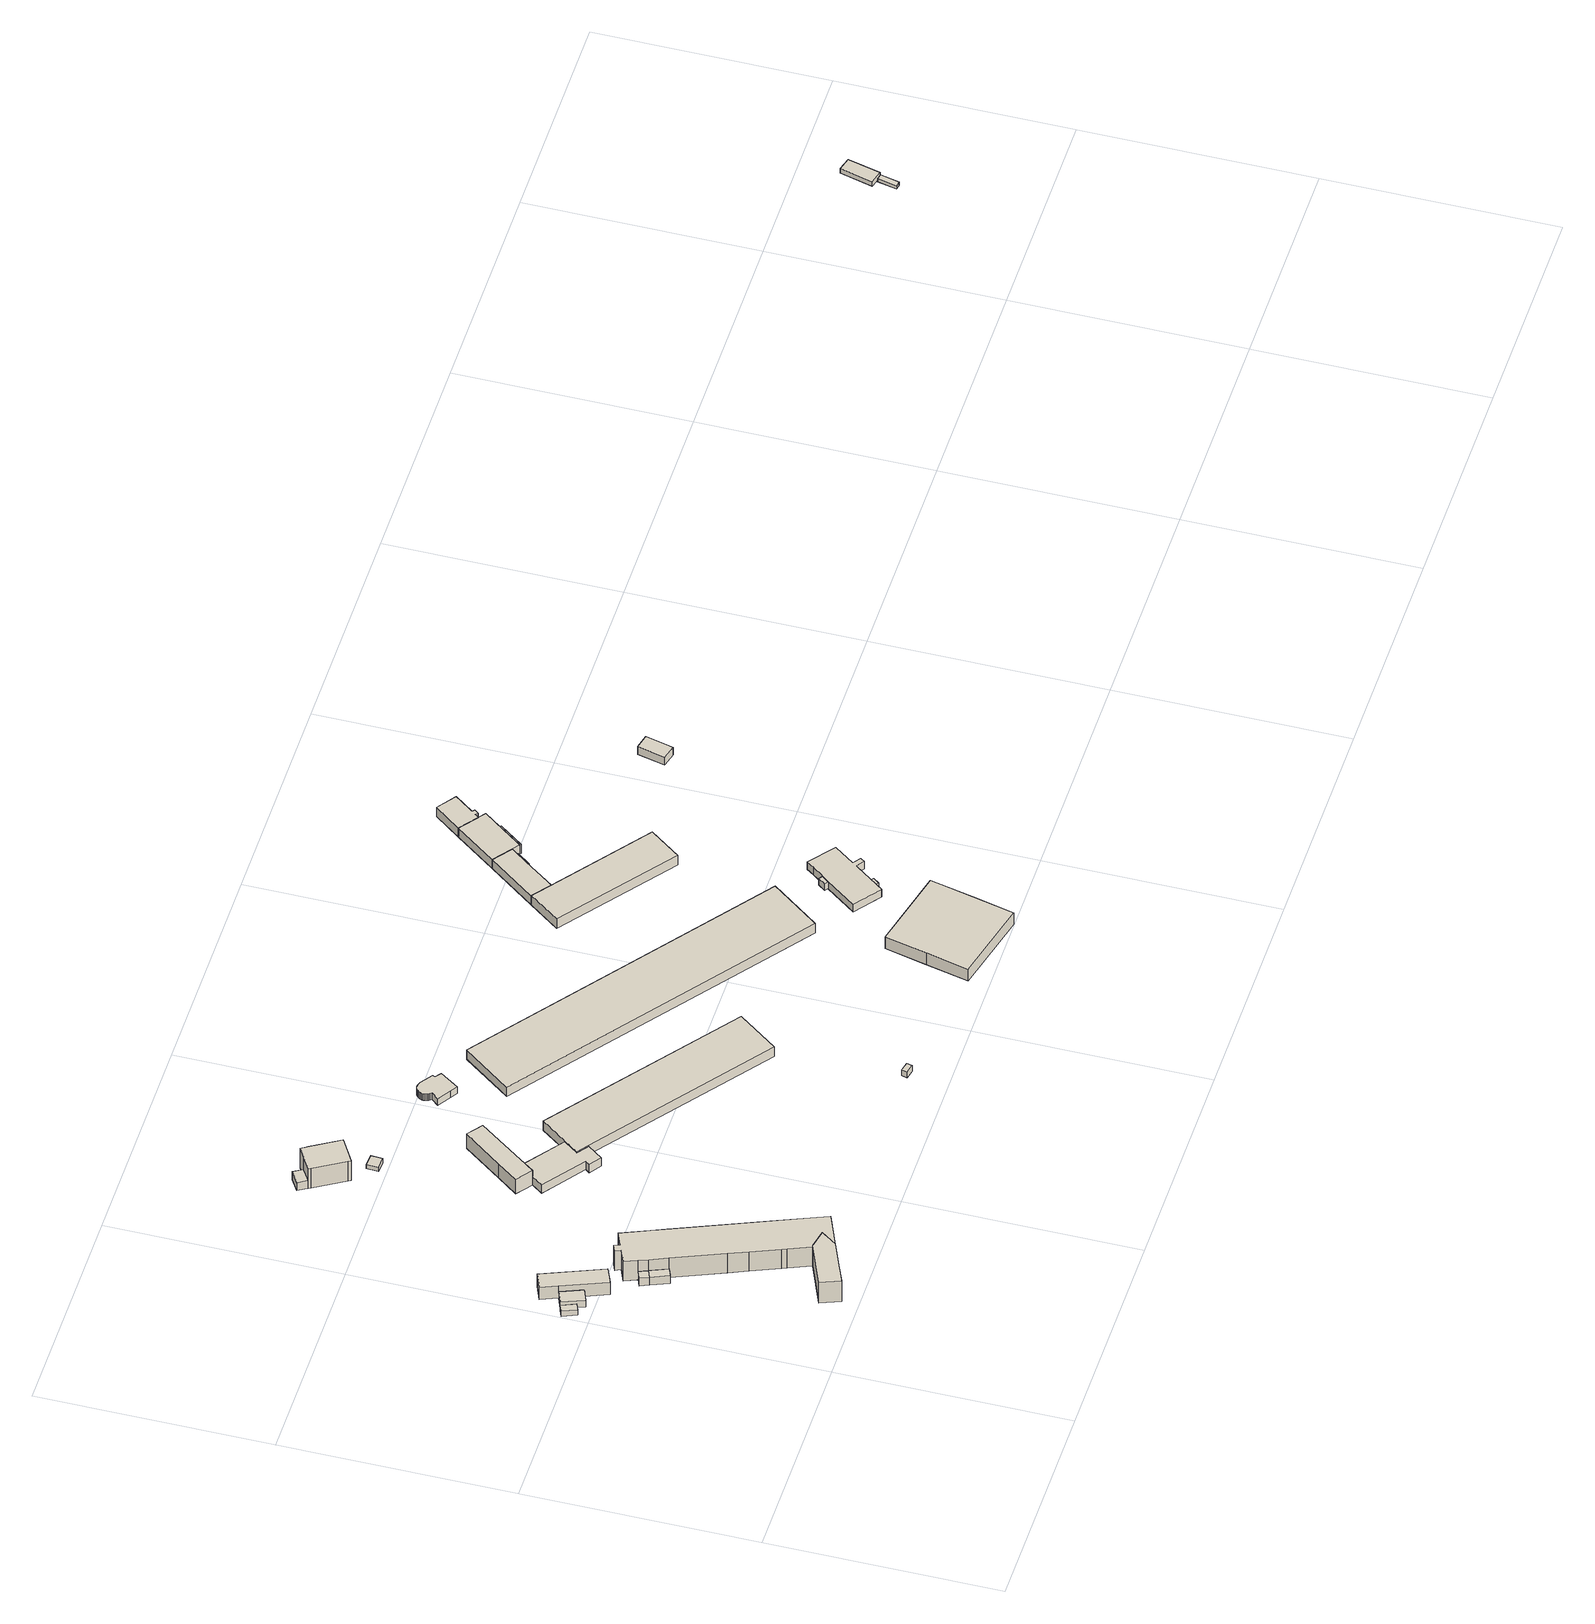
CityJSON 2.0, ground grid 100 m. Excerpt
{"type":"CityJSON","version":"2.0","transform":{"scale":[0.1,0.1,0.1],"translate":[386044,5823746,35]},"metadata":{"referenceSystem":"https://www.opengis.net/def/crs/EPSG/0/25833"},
"CityObjects":{
"building1":{"type":"Building","attributes":{"Gemeindeschluessel":"11000001","BezugspunktDach":"2200","function":"31001_2523","measuredHeight":2.83,"storeysAboveGround":1},"address":[{"country":"Germany","locality":"Berlin","thoroughfareNumber":"41 (59)","thoroughfareName":"Kurt-Schumacher-Damm"}],"geometry":[{"type":"Solid","lod":"1","boundaries":[[[[0,1,2,3]],[[4,5,6,7]],[[4,7,3,2]],[[5,4,2,1]],[[6,5,1,0]],[[7,6,0,3]]]]}]},
"building2":{"type":"Building","attributes":{"Gemeindeschluessel":"11000001","function":"31001_3073"},"address":[{"country":"Germany","locality":"Berlin","thoroughfareNumber":"41 (58)","thoroughfareName":"Kurt-Schumacher-Damm"}],"children":["building2-1","building2-2"]},
"building2-1":{"type":"BuildingPart","attributes":{"BezugspunktDach":"2200","measuredHeight":8.56,"storeysAboveGround":1},"parents":["building2"],"geometry":[{"type":"MultiSurface","lod":"1","boundaries":[[[8,9,10,11,12]],[[13,14,15,16,17]],[[13,17,12,11]],[[14,13,11,10]],[[15,14,10,9]],[[18,19,20,21,22,15,9,8]],[[17,16,8,12]],[[16,23,19,18]],[[23,22,21,20,19]]]}]},
"building2-2":{"type":"BuildingPart","attributes":{"BezugspunktDach":"2200","measuredHeight":3.59,"storeysAboveGround":1},"parents":["building2"],"geometry":[{"type":"Solid","lod":"1","boundaries":[[[[24,20,19,18,25]],[[16,23,21,26,27]],[[16,27,25,18]],[[26,21,20,24]],[[27,26,24,25]],[[23,16,18,19]],[[21,23,19,20]]]]}]},
"building3":{"type":"Building","attributes":{"Gemeindeschluessel":"11000001","BezugspunktDach":"2200","function":"51009_1610","measuredHeight":4.26,"storeysAboveGround":0},"address":[{"country":"Germany","locality":"Berlin"}],"geometry":[{"type":"Solid","lod":"1","boundaries":[[[[28,29,30,31]],[[32,33,34,35]],[[32,35,31,30]],[[33,32,30,29]],[[34,33,29,28]],[[35,34,28,31]]]]}]},
"building4":{"type":"Building","attributes":{"Gemeindeschluessel":"11000001","function":"31001_3073"},"address":[{"country":"Germany","locality":"Berlin","thoroughfareNumber":"41 (57)","thoroughfareName":"Kurt-Schumacher-Damm"}],"children":["building4-1","building4-2","building4-3","building4-4","building4-5"]},
"building4-1":{"type":"BuildingPart","attributes":{"BezugspunktDach":"2200","measuredHeight":15.39,"storeysAboveGround":3},"parents":["building4"],"geometry":[{"type":"MultiSurface","lod":"1","boundaries":[[[36,37,38,39,40,41,42,43,44,45,46,47,48,49,50,51,52,53,54]],[[55,56,57,58,59,60,61,62,63,64,65,66,67,68,69,70,71,72,73]],[[55,73,54,53]],[[56,55,53,52]],[[57,56,52,51]],[[58,57,51,50]],[[59,58,50,49]],[[60,59,49,48]],[[74,75,60,48,47]],[[62,61,47,46]],[[63,62,76,77,78,46,45]],[[64,63,45,44]],[[65,64,44,43]],[[66,65,43,42]],[[67,66,42,41]],[[68,67,41,40]],[[69,68,40,39]],[[70,69,39,38]],[[71,70,38,37]],[[72,71,37,36],[32,79,80,30]],[[73,72,36,54]],[[61,60,75,74]],[[78,77,76,62]],[[80,79,32,30]]]}]},
"building4-2":{"type":"BuildingPart","attributes":{"BezugspunktDach":"2200","measuredHeight":14.24,"storeysAboveGround":3},"parents":["building4"],"geometry":[{"type":"Solid","lod":"1","boundaries":[[[[81,82,83,84,85,86]],[[65,87,64,88,89,90]],[[65,90,86,85]],[[87,65,85,84]],[[64,87,84,83]],[[88,64,83,82]],[[89,88,82,81]],[[90,89,81,86]]]]}]},
"building4-3":{"type":"BuildingPart","attributes":{"BezugspunktDach":"2200","measuredHeight":8.63,"storeysAboveGround":3},"parents":["building4"],"geometry":[{"type":"Solid","lod":"1","boundaries":[[[[77,91,92,78]],[[93,94,76,62]],[[93,62,78,92]],[[94,93,92,91]],[[76,94,91,77]],[[76,77,78,62]]]]}]},
"building4-4":{"type":"BuildingPart","attributes":{"BezugspunktDach":"2200","measuredHeight":8.63,"storeysAboveGround":3},"parents":["building4"],"geometry":[{"type":"Solid","lod":"1","boundaries":[[[[74,95,96,75]],[[97,98,61,60]],[[97,60,75,96]],[[98,97,96,95]],[[61,98,95,74]],[[61,74,75,60]]]]}]},
"building4-5":{"type":"BuildingPart","attributes":{"BezugspunktDach":"2200","measuredHeight":4.22,"storeysAboveGround":3},"parents":["building4"],"geometry":[{"type":"Solid","lod":"1","boundaries":[[[[31,30,80,99]],[[79,32,35,100]],[[79,100,99,80]],[[35,32,30,31]],[[100,35,31,99]],[[32,79,80,30]]]]}]},
"building5":{"type":"Building","attributes":{"Gemeindeschluessel":"11000001","function":"31001_3073"},"address":[{"country":"Germany","locality":"Berlin","thoroughfareNumber":"41 (36)","thoroughfareName":"Kurt-Schumacher-Damm"}],"children":["building5-1","building5-2"]},
"building5-1":{"type":"BuildingPart","attributes":{"BezugspunktDach":"2200","measuredHeight":11.98,"storeysAboveGround":2},"parents":["building5"],"geometry":[{"type":"MultiSurface","lod":"1","boundaries":[[[101,102,103,104,105,106,107,108,109,110,111,112]],[[113,114,115,116,117,118,119,120,121,122,123,124]],[[125,126,127,124,112,111]],[[114,128,125,113,111,110]],[[115,114,110,109]],[[116,115,109,108]],[[117,116,108,107]],[[118,117,107,106]],[[119,118,106,105]],[[120,119,105,104]],[[121,120,104,103]],[[122,121,103,102]],[[123,122,102,101]],[[124,123,101,112]],[[113,127,126,125]],[[113,125,128,114]]]}]},
"building5-2":{"type":"BuildingPart","attributes":{"BezugspunktDach":"2200","measuredHeight":4.24,"storeysAboveGround":2},"parents":["building5"],"geometry":[{"type":"MultiSurface","lod":"1","boundaries":[[[126,128,129,130]],[[131,132,133,134]],[[131,134,130,129]],[[132,131,129,128]],[[133,132,135,114,113,127]],[[134,133,126,130]],[[127,113,125,126]],[[128,125,136,113,114,135]]]}]},
"building6":{"type":"Building","attributes":{"Gemeindeschluessel":"11000001","BezugspunktDach":"2200","function":"31001_3073","measuredHeight":4.6,"storeysAboveGround":1},"address":[{"country":"Germany","locality":"Berlin","thoroughfareNumber":"41 (40)","thoroughfareName":"Kurt-Schumacher-Damm"}],"geometry":[{"type":"Solid","lod":"1","boundaries":[[[[137,138,139,140,141,142,143,144,145]],[[146,147,148,149,150,151,152,153,154]],[[146,154,145,144]],[[147,146,144,143]],[[148,147,143,142]],[[149,148,142,141]],[[150,149,141,140]],[[151,150,140,139]],[[152,151,139,138]],[[153,152,138,137]],[[154,153,137,145]]]]}]},
"building7":{"type":"Building","attributes":{"Gemeindeschluessel":"11000001","BezugspunktDach":"2200","function":"31001_3073","measuredHeight":8,"storeysAboveGround":2},"address":[{"country":"Germany","locality":"Berlin","thoroughfareNumber":"41 (39)","thoroughfareName":"Kurt-Schumacher-Damm"}],"geometry":[{"type":"Solid","lod":"1","boundaries":[[[[155,156,157,158,159,160]],[[161,162,163,147,146,164]],[[161,164,160,159]],[[162,161,159,158]],[[163,162,158,157]],[[147,163,157,156]],[[146,147,156,155]],[[164,146,155,160]]]]}]},
"building8":{"type":"Building","attributes":{"Gemeindeschluessel":"11000001","BezugspunktDach":"2200","function":"31001_2143","measuredHeight":2.39,"storeysAboveGround":1},"address":[{"country":"Germany","locality":"Berlin","thoroughfareNumber":"41 (37)","thoroughfareName":"Kurt-Schumacher-Damm"}],"geometry":[{"type":"Solid","lod":"1","boundaries":[[[[165,166,167,168]],[[169,170,171,172]],[[169,172,168,167]],[[170,169,167,166]],[[171,170,166,165]],[[172,171,165,168]]]]}]},
"building9":{"type":"Building","attributes":{"Gemeindeschluessel":"11000001","BezugspunktDach":"2200","function":"31001_3073","measuredHeight":5.13,"storeysAboveGround":1},"address":[{"country":"Germany","locality":"Berlin","thoroughfareNumber":"41 (41)","thoroughfareName":"Kurt-Schumacher-Damm"}],"geometry":[{"type":"Solid","lod":"1","boundaries":[[[[173,174,175,176,177,178]],[[148,179,180,181,150,149]],[[148,149,178,177]],[[179,148,177,176]],[[180,179,176,175]],[[181,180,175,174]],[[150,181,174,173]],[[149,150,173,178]]]]}]},
"building10":{"type":"Building","attributes":{"Gemeindeschluessel":"11000001","BezugspunktDach":"2200","function":"31001_3073","measuredHeight":3.52,"storeysAboveGround":1},"address":[{"country":"Germany","locality":"Berlin","thoroughfareNumber":"41 (38)","thoroughfareName":"Kurt-Schumacher-Damm"}],"geometry":[{"type":"Solid","lod":"1","boundaries":[[[[182,183,184,185,186,187,188,189,190,191,192,193,194,195,196,197,198,199,200,201,202,203,204]],[[205,206,207,208,209,210,211,212,213,214,215,216,217,218,219,220,221,222,223,224,225,226,227]],[[205,227,204,203]],[[206,205,203,202]],[[207,206,202,201]],[[208,207,201,200]],[[209,208,200,199]],[[210,209,199,198]],[[211,210,198,197]],[[212,211,197,196]],[[213,212,196,195]],[[214,213,195,194]],[[215,214,194,193]],[[216,215,193,192]],[[217,216,192,191]],[[218,217,191,190]],[[219,218,190,189]],[[220,219,189,188]],[[221,220,188,187]],[[222,221,187,186]],[[223,222,186,185]],[[224,223,185,184]],[[225,224,184,183]],[[226,225,183,182]],[[227,226,182,204]]]]}]},
"building11":{"type":"Building","attributes":{"Gemeindeschluessel":"11000001","BezugspunktDach":"2200","function":"51009_1610","measuredHeight":3.61,"storeysAboveGround":0},"address":[{"country":"Germany","locality":"Berlin"}],"geometry":[{"type":"Solid","lod":"1","boundaries":[[[[228,229,230,231]],[[232,233,234,235]],[[232,235,231,230]],[[233,232,230,229]],[[234,233,229,228]],[[235,234,228,231]]]]}]},
"building12":{"type":"Building","attributes":{"Gemeindeschluessel":"11000001","BezugspunktDach":"2200","function":"31001_3073","measuredHeight":5.16,"storeysAboveGround":1},"address":[{"country":"Germany","locality":"Berlin","thoroughfareNumber":"41 (42)","thoroughfareName":"Kurt-Schumacher-Damm"}],"geometry":[{"type":"Solid","lod":"1","boundaries":[[[[236,237,238,239]],[[240,241,242,243]],[[240,243,239,238]],[[241,240,238,237]],[[242,241,237,236]],[[243,242,236,239]]]]}]},
"building13":{"type":"Building","attributes":{"Gemeindeschluessel":"11000001","BezugspunktDach":"2200","function":"31001_3073","measuredHeight":8.77,"storeysAboveGround":1},"address":[{"country":"Germany","locality":"Berlin","thoroughfareNumber":"41 (44)","thoroughfareName":"Kurt-Schumacher-Damm"}],"geometry":[{"type":"Solid","lod":"1","boundaries":[[[[244,245,246,247,248,249]],[[250,251,252,253,254,255]],[[250,255,249,248]],[[251,250,248,247]],[[252,251,247,246]],[[253,252,246,245]],[[254,253,245,244]],[[255,254,244,249]]]]}]},
"building14":{"type":"Building","attributes":{"Gemeindeschluessel":"11000001","BezugspunktDach":"2200","function":"51009_1610","measuredHeight":3.5,"storeysAboveGround":0},"address":[{"country":"Germany","locality":"Berlin"}],"geometry":[{"type":"Solid","lod":"1","boundaries":[[[[256,257,258,259]],[[260,261,262,263]],[[260,263,259,258]],[[261,260,258,257]],[[262,261,257,256]],[[263,262,256,259]]]]}]},
"building15":{"type":"Building","attributes":{"Gemeindeschluessel":"11000001","BezugspunktDach":"2200","function":"51009_1610","measuredHeight":3.53,"storeysAboveGround":0},"address":[{"country":"Germany","locality":"Berlin"}],"geometry":[{"type":"Solid","lod":"1","boundaries":[[[[264,265,266,267]],[[268,269,270,271]],[[268,271,267,266]],[[269,268,266,265]],[[270,269,265,264]],[[271,270,264,267]]]]}]},
"building16":{"type":"Building","attributes":{"Gemeindeschluessel":"11000001","BezugspunktDach":"2200","function":"31001_3073","measuredHeight":4.25,"storeysAboveGround":1},"address":[{"country":"Germany","locality":"Berlin","thoroughfareNumber":"41 (43)","thoroughfareName":"Kurt-Schumacher-Damm"}],"geometry":[{"type":"Solid","lod":"1","boundaries":[[[[272,273,274,275,276,277,278,279,280,281,282,283,284]],[[285,286,287,288,289,290,291,292,293,294,295,296,297]],[[285,297,284,283]],[[286,285,283,282]],[[287,286,282,281]],[[288,287,281,280]],[[289,288,280,279]],[[290,289,279,278]],[[291,290,278,277]],[[292,291,277,276]],[[293,292,276,275]],[[294,293,275,274]],[[295,294,274,273]],[[296,295,273,272]],[[297,296,272,284]]]]}]},
"building17":{"type":"Building","attributes":{"Gemeindeschluessel":"11000001","function":"31001_3073"},"address":[{"country":"Germany","locality":"Berlin","thoroughfareNumber":"41 (31)","thoroughfareName":"Kurt-Schumacher-Damm"}],"children":["building17-1","building17-2","building17-3","building17-4","building17-5","building17-6"]},
"building17-1":{"type":"BuildingPart","attributes":{"BezugspunktDach":"2200","measuredHeight":5.17,"storeysAboveGround":1},"parents":["building17"],"geometry":[{"type":"MultiSurface","lod":"1","boundaries":[[[298,299,300,301,302]],[[303,304,305,306,307]],[[303,307,302,301]],[[308,309,303,301,300]],[[305,304,300,299]],[[306,305,299,298]],[[307,306,298,302]],[[310,304,303,309,308]]]}]},
"building17-2":{"type":"BuildingPart","attributes":{"BezugspunktDach":"2200","measuredHeight":5.16,"storeysAboveGround":1},"parents":["building17"],"geometry":[{"type":"MultiSurface","lod":"1","boundaries":[[[311,312,313,314,315,316,317,318]],[[319,320,321,322,323,324,325,326]],[[319,326,318,317]],[[320,319,317,316]],[[321,320,316,315]],[[322,321,315,314]],[[323,322,314,313]],[[324,323,313,312]],[[325,324,312,311]],[[326,327,328,311,318]],[[325,328,327,326]]]}]},
"building17-3":{"type":"BuildingPart","attributes":{"BezugspunktDach":"2200","measuredHeight":5.08,"storeysAboveGround":1},"parents":["building17"],"geometry":[{"type":"MultiSurface","lod":"1","boundaries":[[[329,330,331,332,328,327,333]],[[326,325,334,335,336,337,338]],[[326,338,333,327]],[[334,325,328,332]],[[335,334,332,331]],[[339,340,335,331,330]],[[337,336,330,329]],[[327,328,325,326]],[[336,335,340,339]],[[329,333,338,337]]]}]},
"building17-4":{"type":"BuildingPart","attributes":{"BezugspunktDach":"2200","measuredHeight":4.76,"storeysAboveGround":1},"parents":["building17"],"geometry":[{"type":"Solid","lod":"1","boundaries":[[[[341,342,340,339]],[[335,343,344,336]],[[343,335,340,342]],[[344,343,342,341]],[[336,344,341,339]],[[335,336,339,340]]]]}]},
"building17-5":{"type":"BuildingPart","attributes":{"BezugspunktDach":"2200","measuredHeight":5.11,"storeysAboveGround":1},"parents":["building17"],"geometry":[{"type":"MultiSurface","lod":"1","boundaries":[[[308,345,346,329,333,309]],[[338,337,347,348,304,303]],[[338,303,309,333]],[[333,338,333,329]],[[347,337,329,346]],[[348,349,350,347,346,345]],[[304,348,345,308]],[[351,337,338,333,329]],[[347,350,349,348]],[[304,308,309,303]]]}]},
"building17-6":{"type":"BuildingPart","attributes":{"BezugspunktDach":"2200","measuredHeight":3.38,"storeysAboveGround":1},"parents":["building17"],"geometry":[{"type":"Solid","lod":"1","boundaries":[[[[352,353,350,349]],[[347,354,355,348]],[[354,347,350,353]],[[355,354,353,352]],[[348,355,352,349]],[[347,348,349,350]]]]}]},
"building18":{"type":"Building","attributes":{"Gemeindeschluessel":"11000001","BezugspunktDach":"2200","function":"31001_3073","measuredHeight":4.28,"storeysAboveGround":1},"address":[{"country":"Germany","locality":"Berlin","thoroughfareNumber":"41 (30)","thoroughfareName":"Kurt-Schumacher-Damm"}],"geometry":[{"type":"Solid","lod":"1","boundaries":[[[[356,357,358,359]],[[360,361,362,363]],[[360,363,359,358]],[[361,360,358,357]],[[362,361,357,356]],[[363,362,356,359]]]]}]},
"building19":{"type":"Building","attributes":{"Gemeindeschluessel":"11000001","BezugspunktDach":"2200","function":"31001_2142","measuredHeight":1.89,"storeysAboveGround":1},"address":[{"country":"Germany","locality":"Berlin","thoroughfareNumber":"3 (6)","thoroughfareName":"Volkspark Rehberge"}],"geometry":[{"type":"Solid","lod":"1","boundaries":[[[[364,365,366,367]],[[368,369,370,371]],[[368,371,367,366]],[[369,368,366,365]],[[370,369,365,364]],[[371,370,364,367]]]]}]},
"building20":{"type":"Building","attributes":{"Gemeindeschluessel":"11000001","BezugspunktDach":"2200","function":"51009_1610","measuredHeight":2.53,"storeysAboveGround":0},"address":[{"country":"Germany","locality":"Berlin"}],"geometry":[{"type":"Solid","lod":"1","boundaries":[[[[372,373,374,375]],[[376,377,378,379]],[[376,379,375,374]],[[377,376,374,373]],[[378,377,373,372]],[[379,378,372,375]]]]}]}
},
"vertices":[
[32,1053,38],[63,1066,38],[38,1127,38],[8,1115,38],[38,1127,9],[63,1066,9],[32,1053,9],[8,1115,9],
[102,1152,77],[178,962,77],[249,992,77],[144,1253,77],[73,1224,77],[144,1253,11],[249,992,11],[178,962,11],[102,1152,11],[73,1224,11],[102,1152,47],[132,1076,47],[140,1058,47],[140,1058,11],[139,1059,11],[132,1076,11],
[84,1035,47],[46,1130,47],[84,1035,11],[46,1130,11],
[303,751,54],[338,765,54],[307,840,54],[272,826,54],[307,840,11],[338,765,11],[303,751,11],[272,826,11],
[292,879,114],[307,840,114],[338,765,114],[427,550,114],[460,471,114],[509,351,114],[517,332,114],[556,237,114],[590,154,114],[741,217,114],[659,415,114],[493,817,114],[468,878,114],[418,997,114],[357,971,114],[348,995,114],[318,983,114],[328,959,114],[269,935,114],[328,959,7],[318,983,7],[348,995,7],[357,971,7],[418,997,7],[468,878,7],[493,817,7],[659,415,7],[741,217,7],[590,154,7],[556,237,7],[517,332,7],[509,351,7],[460,471,7],[427,550,7],[338,765,7],[307,840,7],[292,879,7],[269,935,7],[493,817,93],[468,878,93],[699,319,7],[699,319,93],[659,415,93],[292,879,11],[292,879,54],
[396,73,121],[463,101,121],[590,154,121],[636,221,121],[556,237,121],[362,157,121],[636,221,7],[463,101,7],[396,73,7],[362,157,7],
[709,323,93],[670,419,93],[670,419,7],[709,323,7],
[510,824,93],[485,885,93],[485,885,7],[510,824,7],
[256,864,54],[256,864,11],
[427,2263,122],[505,2133,122],[512,2123,122],[617,2185,122],[610,2196,122],[542,2307,122],[530,2325,122],[528,2329,122],[523,2336,122],[479,2309,122],[475,2307,122],[421,2273,122],[475,2307,14],[479,2309,14],[523,2336,14],[528,2329,14],[530,2325,14],[542,2307,14],[610,2196,14],[617,2185,14],[512,2123,14],[505,2133,14],[427,2263,14],[421,2273,14],[475,2307,55],[423,2275,55],[423,2275,14],[479,2309,55],
[454,2349,55],[399,2315,55],[454,2349,12],[479,2309,12],[423,2275,12],[399,2315,12],[479,2309,33],[475,2307,37],
[826,1247,59],[813,1230,59],[862,1194,59],[911,1259,59],[862,1295,59],[909,1359,59],[732,1490,59],[684,1426,59],[650,1379,59],[684,1426,13],[732,1490,13],[909,1359,13],[862,1295,13],[911,1259,13],[862,1194,13],[813,1230,13],[826,1247,13],[650,1379,13],
[684,1426,93],[732,1490,93],[876,1685,93],[812,1734,93],[685,1565,93],[619,1477,93],[685,1565,13],[812,1734,13],[876,1685,13],[619,1477,13],
[641,2029,37],[644,2080,37],[593,2083,37],[590,2032,37],[593,2083,13],[644,2080,13],[641,2029,13],[590,2032,13],
[911,1259,64],[1646,707,64],[1776,881,64],[993,1471,64],[909,1359,64],[862,1295,64],[993,1471,13],[1776,881,13],[1646,707,13],
[1071,1873,49],[1099,1854,49],[1155,1936,49],[1129,1956,49],[1136,1965,49],[1084,2002,49],[1077,2005,49],[1070,2007,49],[1063,2008,49],[1056,2008,49],[1049,2006,49],[1043,2002,49],[1037,1998,49],[1032,1993,49],[1028,1986,49],[1026,1980,49],[1025,1973,49],[1025,1965,49],[1027,1958,49],[1029,1952,49],[1034,1946,49],[1039,1941,49],[1014,1910,49],[1039,1941,13],[1034,1946,13],[1029,1952,13],[1027,1958,13],[1025,1965,13],[1025,1973,13],[1026,1980,13],[1028,1986,13],[1032,1993,13],[1037,1998,13],[1043,2002,13],[1049,2006,13],[1056,2008,13],[1063,2008,13],[1070,2007,13],[1077,2005,13],[1084,2002,13],[1136,1965,13],[1129,1956,13],[1155,1936,13],[1099,1854,13],[1071,1873,13],[1014,1910,13],
[1706,158,53],[1712,182,53],[1672,192,53],[1666,167,53],[1672,192,21],[1712,182,21],[1706,158,21],[1666,167,21],
[2359,744,65],[2518,954,65],[1295,1871,65],[1136,1661,65],[1295,1871,13],[2518,954,13],[2359,744,13],[1136,1661,13],
[2616,1,82],[2659,184,82],[2702,368,82],[2347,452,82],[2304,269,82],[2261,86,82],[2304,269,17],[2347,452,17],[2702,368,17],[2659,184,17],[2616,1,17],[2261,86,17],
[2661,569,51],[2681,596,51],[2669,606,51],[2649,579,51],[2669,606,16],[2681,596,16],[2661,569,16],[2649,579,16],
[2610,762,52],[2634,793,52],[2619,803,52],[2596,772,52],[2619,803,16],[2634,793,16],[2610,762,16],[2596,772,16],
[2625,547,57],[2649,579,57],[2669,606,57],[2724,680,57],[2757,655,57],[2770,674,57],[2737,698,57],[2803,786,57],[2693,871,57],[2669,839,57],[2634,793,57],[2610,762,57],[2512,631,57],[2610,762,15],[2634,793,15],[2669,839,15],[2693,871,15],[2803,786,15],[2737,698,15],[2770,674,15],[2757,655,15],[2724,680,15],[2669,606,15],[2649,579,15],[2625,547,15],[2512,631,15],
[2581,1372,62],[2681,1506,62],[2283,1806,62],[2204,1866,62],[2104,1734,62],[2204,1866,10],[2283,1806,10],[2681,1506,10],[2581,1372,10],[2104,1734,10],[2283,1806,61],[2204,1866,61],[2283,1806,50],
[2571,2190,62],[2583,2205,62],[2593,2197,62],[2606,2214,62],[2596,2222,62],[2659,2306,62],[2580,2364,62],[2493,2249,62],[2580,2364,10],[2659,2306,10],[2596,2222,10],[2606,2214,10],[2593,2197,10],[2583,2205,10],[2571,2190,10],[2493,2249,10],[2493,2249,61],[2571,2190,61],
[2437,2012,61],[2467,1990,61],[2546,2095,61],[2601,2167,61],[2359,2071,61],[2601,2167,10],[2546,2095,10],[2467,1990,10],[2437,2012,10],[2359,2071,10],[2467,1990,58],[2546,2095,58],
[2474,1985,58],[2553,2090,58],[2553,2090,10],[2474,1985,10],
[2383,1940,61],[2427,1999,61],[2427,1999,10],[2383,1940,10],[2383,1940,39],[2427,1999,39],[2437,2012,44],
[2397,1930,39],[2441,1989,39],[2441,1989,10],[2397,1930,10],
[3168,1560,56],[3198,1680,56],[3134,1695,56],[3105,1575,56],[3134,1695,13],[3198,1680,13],[3168,1560,13],[3105,1575,13],
[6493,1583,41],[6513,1664,41],[6491,1669,41],[6471,1587,41],[6491,1669,22],[6513,1664,22],[6493,1583,22],[6471,1587,22],
[6521,1669,44],[6557,1811,44],[6500,1826,44],[6463,1684,44],[6500,1826,19],[6557,1811,19],[6521,1669,19],[6463,1684,19]
]}
